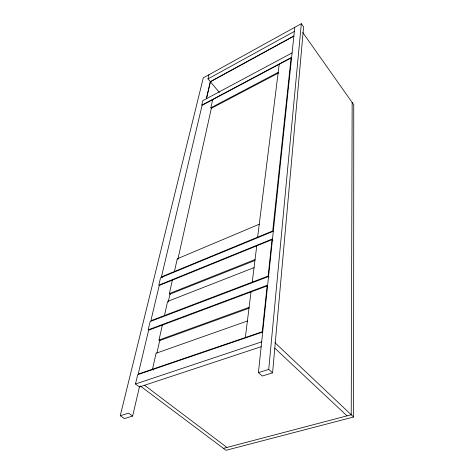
<?xml version="1.0" encoding="UTF-8"?>
<svg xmlns="http://www.w3.org/2000/svg" width="474" height="474" viewBox="0 0 474 474"><rect width="100%" height="100%" fill="white"/><g stroke="black" fill="none" stroke-linecap="round" stroke-linejoin="round"><path stroke-width="0.71" d="M140.263 385.984L226.021 450.3L353.604 417.007L353.752 104.748L302.72 32.457M352.152 102.485L351.228 414.756L223.432 448.363M294.781 27.314L258.431 372.605L262.3 376.03L272.58 372.854L303.597 26.947L301.322 23.7L203.281 77.878L120.248 415.734L124.36 418.613L132.649 416.054L139.516 386.529M272.58 372.854L268.734 369.388L301.322 23.7M161.438 276.869L202.108 105.305L291.072 57.982L272.716 230.962L161.438 276.869L162.404 277.734M268.154 276.069L272.005 239.66L159.228 285.49L150.862 320.732L268.154 276.069L269.125 277.071M257.637 237.184L279.204 64.298M245.348 337.512L251.019 291.943M252.239 282.131L256.754 245.858M160.07 340.907L159.003 340.036L162.333 325.099M164.46 315.554L167.606 301.428L254.046 267.632M170.35 294.449L169.354 293.572L172.34 280.158M174.438 271.507L177.27 258.792L259.248 224.232M211.73 108.783L210.871 107.788L212.678 99.682M156.906 353.124L159.685 340.593L249.057 308.219M168.246 301.991L169.988 294.129L254.971 260.475M177.874 259.355L211.339 108.333L278.653 72.937M206.386 98.556L210.409 81.285M206.528 98.491L210.551 81.208M261.192 346.695L139.421 386.956L135.475 384.005L137.691 374.691L262.703 332.055M219.314 92.383L207.991 78.897L208.987 74.726M207.991 78.897L294.348 31.42M210.32 81.658L293.613 36.119M210.415 81.789L294.064 36.071M292.091 52.881L202.819 100.66L201.74 105.198L291.617 57.372M210.871 107.788L278.202 72.344M273.095 231.353L160.573 277.723L158.802 285.152L272.289 238.991M169.354 293.572L255.048 259.574M268.314 276.615L150.145 321.562L148.178 329.821L267.413 285.194M159.003 340.036L249.105 307.342M247.398 321.005L156.059 353.26L152.51 369.205L153.612 370.07M135.475 384.005L261.672 341.849M120.248 415.734L128.549 413.144L132.649 416.054M258.431 372.605L268.734 369.388M144.481 385.226L226.933 447.438M274.784 348.147L347.033 415.864M274.896 342.643L353.604 417.007M272.005 239.66L272.935 240.662M291.072 57.982L291.877 59.084M267.111 285.929L262.264 331.735L138.207 374.087L148.611 330.23L267.111 285.929"/></g></svg>
